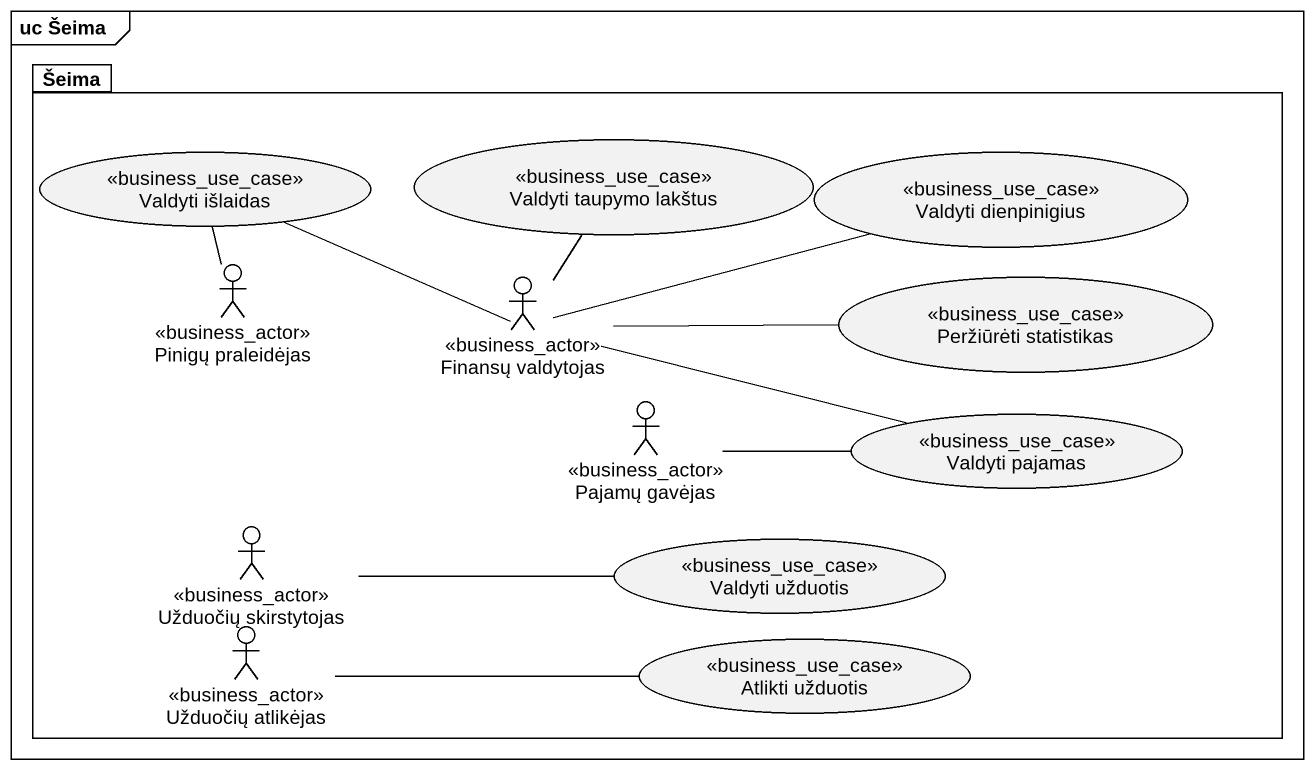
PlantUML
@startuml
mainframe uc Šeima
package Šeima {
  usecase "Valdyti išlaidas" as Valdyti_išlaidas <<business_use_case>>
  usecase "Valdyti taupymo lakštus" as Valdyti_taupymo_lakštus <<business_use_case>>
  usecase "Valdyti dienpinigius" as Valdyti_dienpinigius <<business_use_case>>
  actor "Pinigų praleidėjas" as Pinigų_praleidėjas <<business_actor>>
  actor "Finansų valdytojas" as Finansų_valdytojas <<business_actor>>
  usecase "Peržiūrėti statistikas" as Peržiūrėti_statistikas <<business_use_case>>
  actor "Pajamų gavėjas" as Pajamų_gavėjas <<business_actor>>
  usecase "Valdyti pajamas" as Valdyti_pajamas <<business_use_case>>
  actor "Užduočių skirstytojas" as Užduočių_skirstytojas <<business_actor>>
  usecase "Valdyti užduotis" as Valdyti_užduotis <<business_use_case>>
  actor "Užduočių atlikėjas" as Užduočių_atlikėjas <<business_actor>>
  usecase "Atlikti užduotis" as Atlikti_užduotis <<business_use_case>>
}
Pinigų_praleidėjas -up- Valdyti_išlaidas
Finansų_valdytojas -left- Valdyti_išlaidas
Finansų_valdytojas -up- Valdyti_taupymo_lakštus
Finansų_valdytojas -right- Valdyti_dienpinigius
Finansų_valdytojas -right- Peržiūrėti_statistikas
Finansų_valdytojas -right- Valdyti_pajamas
Pajamų_gavėjas -right- Valdyti_pajamas
Užduočių_skirstytojas -right- Valdyti_užduotis
Užduočių_atlikėjas -right- Atlikti_užduotis
@enduml
